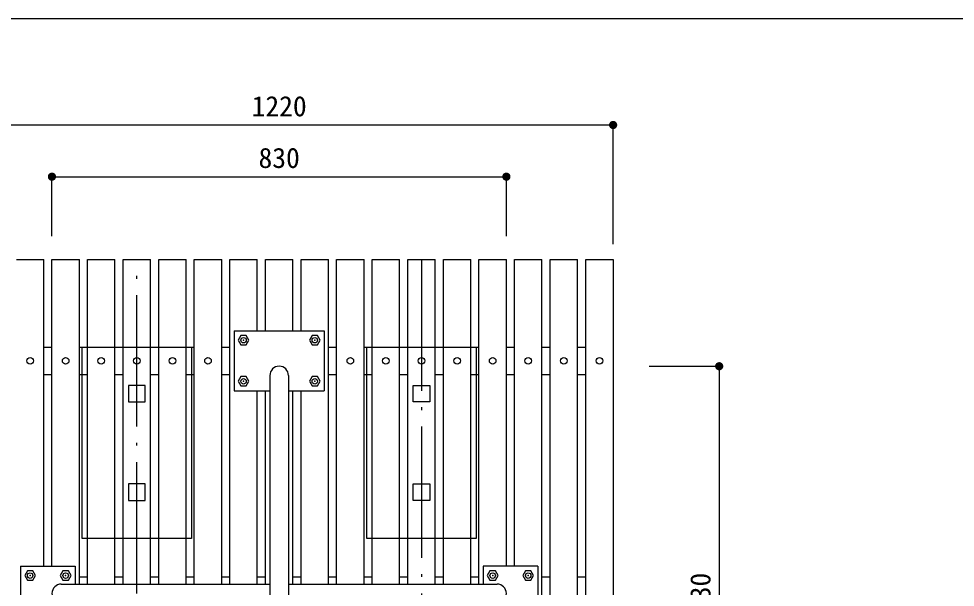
# Model space of a CAD drawing. Units: millimetres at full size, sheet at 1:20. Extents: x 146 to 5622, y 2232 to 5966.
# Drawn here: x 1006 to 2717, y 4817 to 5856 of the extents above; entities that cross this region are included whole.
import ezdxf
from ezdxf.enums import TextEntityAlignment as Align

# ---------------------------------------------------------------- set-up
doc = ezdxf.new("R2010")
doc.units = ezdxf.units.MM
doc.header["$LTSCALE"] = 20
doc.header["$PDMODE"] = 32
doc.header["$PDSIZE"] = 10
doc.linetypes.add('LONG_DASHED_DOTTED', pattern=[15.25, 12, -1.5, 0.25, -1.5])
for name, color, linetype, lineweight in [('_0-0_', 7, 'Continuous', 25), ('ハッチ', 4, 'Continuous', 25), ('寸法', 3, 'Continuous', 25), ('本体', 7, 'Continuous', 25)]:
    doc.layers.add(name, color=color, linetype=linetype, lineweight=lineweight)
doc.styles.add('ＭＳ ゴシック', font='')
doc.styles.get('ＭＳ ゴシック').set_extended_font_data('MS Gothic')

# ---------------------------------------------------------------- blocks, each defined once
blk = doc.blocks.new('filled_dot')
at = {"color": 0, "linetype": 'Continuous', "lineweight": -2, "const_width": 1.25}
blk.add_lwpolyline([(-0.625, 0, 1), (0.625, 0, 1)], format="xyb", close=True, dxfattribs=at)

msp = doc.modelspace()

# ---------------------------------------------------------------- linework, layer by layer
at = {"layer": '_0-0_', "color": 6}
msp.add_lwpolyline([(5622.08, 5855.98), (145.83, 5855.98), (145.83, 2232.35), (5622.08, 2232.35)], close=True, dxfattribs=at)
at = {"layer": 'ハッチ', "linetype": 'LONG_DASHED_DOTTED'}
for p, q in [((1221.74, 4196.03), (1221.74, 5416.03)), ((1741.74, 5416.03), (1741.74, 4196.03))]:
    msp.add_line(p, q, dxfattribs=at)
at = {"layer": 'ハッチ'}
for p, q in [((1121.74, 4906.03), (1121.74, 5256.03)), ((1131.74, 5256.03), (1181.74, 5256.03)), ((1196.74, 5256.03), (1246.74, 5256.03)), ((1261.74, 5256.03), (1311.74, 5256.03)), ((1321.74, 5256.03), (1321.74, 4906.03)), ((1641.74, 4906.03), (1641.74, 5256.03)), ((1651.74, 5256.03), (1701.74, 5256.03)), ((1716.74, 5256.03), (1766.74, 5256.03)), ((1781.74, 5256.03), (1831.74, 5256.03)), ((1841.74, 5256.03), (1841.74, 4906.03)), ((1321.74, 4906.03), (1121.74, 4906.03)), ((1841.74, 4906.03), (1641.74, 4906.03))]:
    msp.add_line(p, q, dxfattribs=at)
at = {"layer": '寸法'}
for p, q in [((871.74, 5661.83), (2091.74, 5661.83)), ((2091.74, 5443.99), (2091.74, 5661.83)), ((1066.74, 5567.39), (1896.74, 5567.39)), ((1066.74, 5458.66), (1066.74, 5567.39)), ((1896.74, 5458.66), (1896.74, 5567.39)), ((2157.36, 5221.03), (2285.47, 5221.03)), ((2285.47, 5221.03), (2285.47, 4391.03))]:
    msp.add_line(p, q, dxfattribs=at)
at = {"layer": '本体'}
for p, q in [((1001.74, 5416.03), (1051.74, 5416.03)), ((1051.74, 4856.03), (1051.74, 5416.03)), ((1066.74, 5416.03), (1116.74, 5416.03)), ((1066.74, 4856.03), (1066.74, 5416.03)), ((1116.74, 4823.03), (1116.74, 5416.03)), ((1131.74, 5416.03), (1181.74, 5416.03)), ((1131.74, 4823.03), (1131.74, 5416.03)), ((1181.74, 4823.03), (1181.74, 5416.03)), ((1196.74, 5416.03), (1246.74, 5416.03)), ((1196.74, 4823.03), (1196.74, 5416.03)), ((1246.74, 4823.03), (1246.74, 5416.03)), ((1261.74, 5416.03), (1311.74, 5416.03)), ((1261.74, 4823.03), (1261.74, 5416.03)), ((1311.74, 4823.03), (1311.74, 5416.03)), ((1326.74, 5416.03), (1376.74, 5416.03)), ((1326.74, 4823.03), (1326.74, 5416.03)), ((1376.74, 4823.03), (1376.74, 5416.03)), ((1391.74, 5416.03), (1441.74, 5416.03)), ((1391.74, 4823.03), (1391.74, 5416.03)), ((1441.74, 5286.03), (1441.74, 5416.03)), ((1456.74, 5286.03), (1456.74, 5416.03)), ((1456.74, 5416.03), (1506.74, 5416.03)), ((1506.74, 5286.03), (1506.74, 5416.03)), ((1521.74, 5416.03), (1571.74, 5416.03)), ((1521.74, 5286.03), (1521.74, 5416.03)), ((1571.74, 4823.03), (1571.74, 5416.03)), ((1586.74, 5416.03), (1636.74, 5416.03)), ((1586.74, 4823.03), (1586.74, 5416.03)), ((1636.74, 4823.03), (1636.74, 5416.03)), ((1651.74, 5416.03), (1701.74, 5416.03)), ((1651.74, 4823.03), (1651.74, 5416.03)), ((1701.74, 4823.03), (1701.74, 5416.03)), ((1716.74, 5416.03), (1766.74, 5416.03)), ((1716.74, 4823.03), (1716.74, 5416.03)), ((1766.74, 4823.03), (1766.74, 5416.03)), ((1781.74, 5416.03), (1831.74, 5416.03)), ((1781.74, 4823.03), (1781.74, 5416.03)), ((1831.74, 4823.03), (1831.74, 5416.03)), ((1846.74, 5416.03), (1896.74, 5416.03)), ((1846.74, 4823.03), (1846.74, 5416.03)), ((1896.74, 4856.03), (1896.74, 5416.03)), ((1911.74, 5416.03), (1961.74, 5416.03)), ((1911.74, 4856.03), (1911.74, 5416.03)), ((1961.74, 4196.03), (1961.74, 5416.03)), ((1976.74, 5416.03), (2026.74, 5416.03)), ((1976.74, 4196.03), (1976.74, 5416.03)), ((2026.74, 4196.03), (2026.74, 5416.03)), ((2041.74, 5416.03), (2091.74, 5416.03)), ((2041.74, 4196.03), (2041.74, 5416.03)), ((2091.74, 5416.03), (2091.74, 4196.03)), ((1399.24, 5286.03), (1399.24, 5176.03)), ((1399.24, 5286.03), (1564.24, 5286.03)), ((1411.83, 5277.03), (1406.93, 5268.53)), ((1421.65, 5277.03), (1411.83, 5277.03)), ((1426.56, 5268.53), (1421.65, 5277.03)), ((1541.83, 5277.03), (1536.93, 5268.53)), ((1551.65, 5277.03), (1541.83, 5277.03)), ((1556.56, 5268.53), (1551.65, 5277.03)), ((1564.24, 5286.03), (1564.24, 5176.03)), ((1051.74, 5256.03), (1066.74, 5256.03)), ((1116.74, 5256.03), (1131.74, 5256.03)), ((1181.74, 5256.03), (1196.74, 5256.03)), ((1246.74, 5256.03), (1261.74, 5256.03)), ((1311.74, 5256.03), (1326.74, 5256.03)), ((1376.74, 5256.03), (1391.74, 5256.03)), ((1406.93, 5268.53), (1411.83, 5260.03)), ((1411.83, 5260.03), (1421.65, 5260.03)), ((1421.65, 5260.03), (1426.56, 5268.53)), ((1536.93, 5268.53), (1541.83, 5260.03)), ((1541.83, 5260.03), (1551.65, 5260.03)), ((1551.65, 5260.03), (1556.56, 5268.53)), ((1571.74, 5256.03), (1586.74, 5256.03)), ((1636.74, 5256.03), (1651.74, 5256.03)), ((1701.74, 5256.03), (1716.74, 5256.03)), ((1766.74, 5256.03), (1781.74, 5256.03)), ((1831.74, 5256.03), (1846.74, 5256.03)), ((1896.74, 5256.03), (1911.74, 5256.03)), ((1961.74, 5256.03), (1976.74, 5256.03)), ((2026.74, 5256.03), (2041.74, 5256.03)), ((1051.74, 5206.03), (1066.74, 5206.03)), ((1116.74, 5206.03), (1131.74, 5206.03)), ((1181.74, 5206.03), (1196.74, 5206.03)), ((1246.74, 5206.03), (1261.74, 5206.03)), ((1311.74, 5206.03), (1326.74, 5206.03)), ((1376.74, 5206.03), (1391.74, 5206.03)), ((1411.83, 5202.03), (1406.93, 5193.53)), ((1421.65, 5202.03), (1411.83, 5202.03)), ((1426.56, 5193.53), (1421.65, 5202.03)), ((1464.74, 5204.03), (1464.74, 4408.03)), ((1498.74, 5204.03), (1498.74, 4408.03)), ((1541.83, 5202.03), (1536.93, 5193.53)), ((1551.65, 5202.03), (1541.83, 5202.03)), ((1556.56, 5193.53), (1551.65, 5202.03)), ((1571.74, 5206.03), (1586.74, 5206.03)), ((1636.74, 5206.03), (1651.74, 5206.03)), ((1701.74, 5206.03), (1716.74, 5206.03)), ((1766.74, 5206.03), (1781.74, 5206.03)), ((1831.74, 5206.03), (1846.74, 5206.03)), ((1896.74, 5206.03), (1911.74, 5206.03)), ((1961.74, 5206.03), (1976.74, 5206.03)), ((2026.74, 5206.03), (2041.74, 5206.03)), ((1206.74, 5186.03), (1206.74, 5156.03)), ((1236.74, 5186.03), (1206.74, 5186.03)), ((1236.74, 5156.03), (1236.74, 5186.03)), ((1406.93, 5193.53), (1411.83, 5185.03)), ((1411.83, 5185.03), (1421.65, 5185.03)), ((1421.65, 5185.03), (1426.56, 5193.53)), ((1536.93, 5193.53), (1541.83, 5185.03)), ((1541.83, 5185.03), (1551.65, 5185.03)), ((1551.65, 5185.03), (1556.56, 5193.53)), ((1726.74, 5156.03), (1726.74, 5186.03)), ((1726.74, 5186.03), (1756.74, 5186.03)), ((1756.74, 5186.03), (1756.74, 5156.03)), ((1399.24, 5176.03), (1464.74, 5176.03)), ((1441.74, 4823.03), (1441.74, 5176.03)), ((1456.74, 4823.03), (1456.74, 5176.03)), ((1498.74, 5176.03), (1564.24, 5176.03)), ((1506.74, 4823.03), (1506.74, 5176.03)), ((1521.74, 4823.03), (1521.74, 5176.03)), ((1206.74, 5156.03), (1236.74, 5156.03)), ((1756.74, 5156.03), (1726.74, 5156.03)), ((1206.74, 5006.03), (1206.74, 4976.03)), ((1236.74, 5006.03), (1206.74, 5006.03)), ((1236.74, 4976.03), (1236.74, 5006.03)), ((1726.74, 4976.03), (1726.74, 5006.03)), ((1726.74, 5006.03), (1756.74, 5006.03)), ((1756.74, 5006.03), (1756.74, 4976.03)), ((1206.74, 4976.03), (1236.74, 4976.03)), ((1756.74, 4976.03), (1726.74, 4976.03)), ((1009.24, 4856.03), (1109.24, 4856.03)), ((1009.24, 4856.03), (1009.24, 4756.03)), ((1021.83, 4847.03), (1016.93, 4838.53)), ((1031.65, 4847.03), (1021.83, 4847.03)), ((1036.56, 4838.53), (1031.65, 4847.03)), ((1086.83, 4847.03), (1081.93, 4838.53)), ((1096.65, 4847.03), (1086.83, 4847.03)), ((1101.56, 4838.53), (1096.65, 4847.03)), ((1109.24, 4856.03), (1109.24, 4823.03)), ((1854.24, 4856.03), (1854.24, 4823.03)), ((1954.24, 4856.03), (1854.24, 4856.03)), ((1866.83, 4847.03), (1861.93, 4838.53)), ((1876.65, 4847.03), (1866.83, 4847.03)), ((1881.56, 4838.53), (1876.65, 4847.03)), ((1931.83, 4847.03), (1926.93, 4838.53)), ((1941.65, 4847.03), (1931.83, 4847.03)), ((1946.56, 4838.53), (1941.65, 4847.03)), ((1954.24, 4856.03), (1954.24, 4756.03)), ((1016.93, 4838.53), (1021.83, 4830.03)), ((1021.83, 4830.03), (1031.65, 4830.03)), ((1031.65, 4830.03), (1036.56, 4838.53)), ((1081.93, 4838.53), (1086.83, 4830.03)), ((1086.83, 4830.03), (1096.65, 4830.03)), ((1096.65, 4830.03), (1101.56, 4838.53)), ((1116.74, 4836.03), (1131.74, 4836.03)), ((1181.74, 4836.03), (1196.74, 4836.03)), ((1181.74, 4836.03), (1196.74, 4836.03)), ((1246.74, 4836.03), (1261.74, 4836.03)), ((1246.74, 4836.03), (1261.74, 4836.03)), ((1311.74, 4836.03), (1326.74, 4836.03)), ((1311.74, 4836.03), (1326.74, 4836.03)), ((1376.74, 4836.03), (1391.74, 4836.03)), ((1376.74, 4836.03), (1391.74, 4836.03)), ((1441.74, 4836.03), (1456.74, 4836.03)), ((1441.74, 4836.03), (1456.74, 4836.03)), ((1506.74, 4836.03), (1521.74, 4836.03)), ((1506.74, 4836.03), (1521.74, 4836.03)), ((1571.74, 4836.03), (1586.74, 4836.03)), ((1571.74, 4836.03), (1586.74, 4836.03)), ((1636.74, 4836.03), (1651.74, 4836.03)), ((1636.74, 4836.03), (1651.74, 4836.03)), ((1701.74, 4836.03), (1716.74, 4836.03)), ((1701.74, 4836.03), (1716.74, 4836.03)), ((1766.74, 4836.03), (1781.74, 4836.03)), ((1766.74, 4836.03), (1781.74, 4836.03)), ((1831.74, 4836.03), (1846.74, 4836.03)), ((1831.74, 4836.03), (1846.74, 4836.03)), ((1861.93, 4838.53), (1866.83, 4830.03)), ((1866.83, 4830.03), (1876.65, 4830.03)), ((1876.65, 4830.03), (1881.56, 4838.53)), ((1926.93, 4838.53), (1931.83, 4830.03)), ((1931.83, 4830.03), (1941.65, 4830.03)), ((1941.65, 4830.03), (1946.56, 4838.53)), ((1961.74, 4836.03), (1976.74, 4836.03)), ((2026.74, 4836.03), (2041.74, 4836.03)), ((1083.74, 4823.03), (1464.74, 4823.03)), ((1498.74, 4823.03), (1879.74, 4823.03))]:
    msp.add_line(p, q, dxfattribs=at)
for centre in [(1026.74, 5231.03), (1091.74, 5231.03), (1156.74, 5231.03), (1221.74, 5231.03), (1286.74, 5231.03), (1351.74, 5231.03), (1611.74, 5231.03), (1676.74, 5231.03), (1741.74, 5231.03), (1806.74, 5231.03), (1871.74, 5231.03), (1936.74, 5231.03), (2001.74, 5231.03), (2066.74, 5231.03)]:
    msp.add_circle(centre, 6, dxfattribs=at)
for centre, start, end in [((1481.74, 5204.03), 0, 180), ((1083.74, 4806.03), 90, 270), ((1879.74, 4806.03), 270, 90)]:
    msp.add_arc(centre, 17, start, end, dxfattribs=at)
for p in [(1416.74, 5268.53), (1546.74, 5268.53), (1416.74, 5193.53), (1546.74, 5193.53), (1026.74, 4838.53), (1091.74, 4838.53), (1871.74, 4838.53), (1936.74, 4838.53)]:
    msp.add_point(p, dxfattribs=at)

# ---------------------------------------------------------------- block references
at = {"layer": '寸法', "xscale": 6, "yscale": 6}
for p, rotation in [((2091.74, 5661.83), 180), ((1896.74, 5567.39), 180), ((2285.47, 5221.03), 270)]:
    msp.add_blockref('filled_dot', p, dxfattribs=dict(at, rotation=rotation))
msp.add_blockref('filled_dot', (1066.74, 5567.39), dxfattribs=at)

# ---------------------------------------------------------------- texts
at = {"layer": '寸法', "style": 'ＭＳ ゴシック'}
for s, p in [('1220', (1481.74, 5666.63)), ('830', (1481.74, 5572.19))]:
    msp.add_text(s, height=36.95, dxfattribs=at).set_placement(p, align=Align.BOTTOM_CENTER)
msp.add_text('830', height=36.95, rotation=90, dxfattribs=at).set_placement((2280.67, 4806.03), align=Align.BOTTOM_CENTER)

doc.saveas('drawing.dxf')
